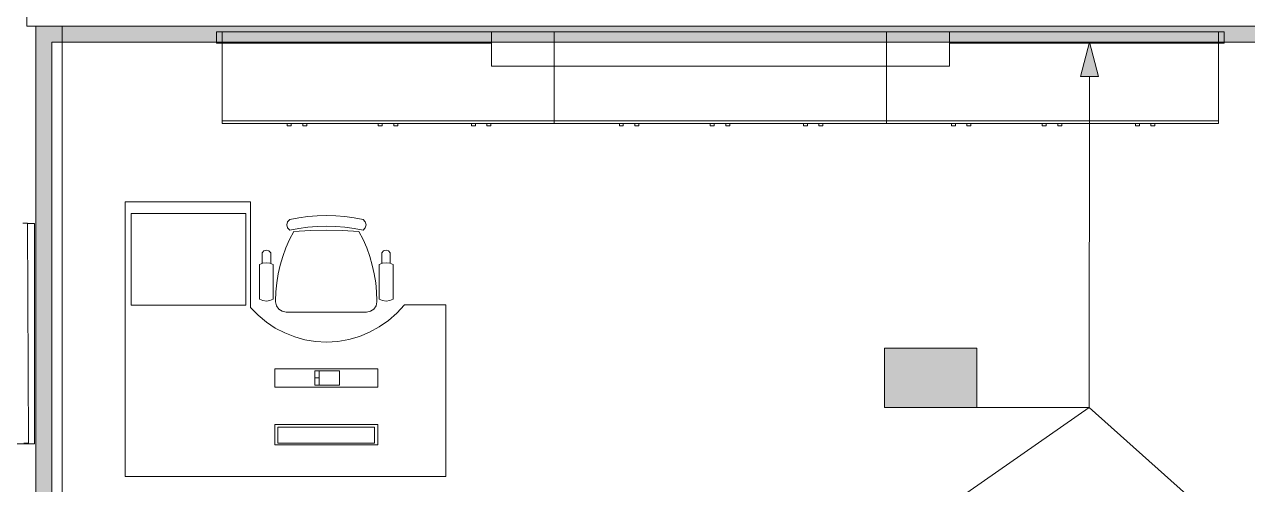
# Model space of a CAD drawing. Header units: millimetres. Extents: x 0 to 1189, y 0 to 841.
# Drawn here: x 240.7 to 294.1, y 434.2 to 454.3 of the extents above; entities that cross this region are included whole.
import ezdxf

# ---------------------------------------------------------------- set-up
doc = ezdxf.new("R2010")
doc.units = ezdxf.units.MM

msp = doc.modelspace()

# ---------------------------------------------------------------- hatches: boundary and pattern name
at = {"true_color": 0xf1d696}
h = msp.add_hatch(color=41, dxfattribs=at)
h.dxf.hatch_style = 2
h.paths.add_polyline_path([(241.90737, 454.203465), (241.90737, 453.503464), (241.207369, 454.203465)])
h = msp.add_hatch(color=41, dxfattribs=at)
h.dxf.hatch_style = 2
h.paths.add_polyline_path([(241.90737, 453.503464), (241.207369, 453.503464), (241.207369, 454.203465)])
h = msp.add_hatch(color=41, dxfattribs=at)
h.dxf.hatch_style = 2
h.paths.add_polyline_path([(241.90737, 453.503464), (241.90737, 454.203465), (298.876457, 454.203465), (298.876457, 453.503464)])
h = msp.add_hatch(color=41, dxfattribs=at)
h.dxf.hatch_style = 2
h.paths.add_polyline_path([(241.90737, 376.007345), (241.207369, 376.007345), (241.207369, 453.503464), (241.90737, 453.503464)])
at = {"true_color": 0x999999}
h = msp.add_hatch(color=253, dxfattribs=at)
h.dxf.hatch_style = 2
h.paths.add_polyline_path([(249.106381, 453.953464), (261.106399, 453.953464), (261.106399, 453.453463), (249.106381, 453.453463)])
h = msp.add_hatch(color=253, dxfattribs=at)
h.dxf.hatch_style = 2
h.paths.add_polyline_path([(281.106429, 453.953464), (293.106448, 453.953464), (293.106448, 453.453463), (281.106429, 453.453463)])
at = {"true_color": 0x0077b0}
h = msp.add_hatch(color=144, dxfattribs=at)
h.dxf.hatch_style = 2
h.paths.add_polyline_path([(287.228439, 453.503464), (287.626439, 452.010461), (286.826438, 452.010461)])
at = {"true_color": 0xffffff}
h = msp.add_hatch(color=7, dxfattribs=at)
h.dxf.hatch_style = 2
h.paths.add_polyline_path([(278.270425, 440.128443), (282.311431, 440.128443), (282.311431, 437.540439), (278.270425, 437.540439)])
h = msp.add_hatch(color=7, dxfattribs=at)
h.dxf.hatch_style = 2
h.paths.add_polyline_path([(278.270425, 440.128443), (282.311431, 440.128443), (282.311431, 437.540439), (278.270425, 437.540439)])
h = msp.add_hatch(color=7, dxfattribs=at)
h.dxf.hatch_style = 2
h.paths.add_polyline_path([(278.270425, 440.128443), (282.311431, 440.128443), (282.311431, 437.540439), (278.270425, 437.540439)])
at = {"true_color": 0x0077b0}
h = msp.add_hatch(color=144, dxfattribs=at)
h.paths.add_polyline_path([(279.481475, 438.732096), (279.481475, 439.539075), (279.451985, 439.695758), (279.362963, 439.82681), (279.234324, 439.913213), (279.077985, 439.942565), (278.921509, 439.913213), (278.790251, 439.82681), (278.702814, 439.695758), (278.674496, 439.539075), (278.674496, 438.732096), (278.702814, 438.575758), (278.790251, 438.447118), (278.921509, 438.358096), (279.077985, 438.328606), (279.234324, 438.358096), (279.362963, 438.447118), (279.451985, 438.575758)])
h.paths.add_polyline_path([(279.682117, 438.732096), (279.670964, 438.61144), (279.637538, 438.499414), (279.581891, 438.39638), (279.504075, 438.302699), (279.412306, 438.2254), (279.310253, 438.17089), (279.198589, 438.138601), (279.077985, 438.127964), (278.956253, 438.138601), (278.844545, 438.17089), (278.742347, 438.2254), (278.64914, 438.302699), (278.57141, 438.39638), (278.515952, 438.499414), (278.482716, 438.61144), (278.471648, 438.732096), (278.471648, 439.539075), (278.482716, 439.660808), (278.515952, 439.772515), (278.57141, 439.874714), (278.64914, 439.967921), (278.742347, 440.045737), (278.844545, 440.101384), (278.956253, 440.13481), (279.077985, 440.145963), (279.198641, 440.134853), (279.310667, 440.101728), (279.413701, 440.046899), (279.507382, 439.970677), (279.583286, 439.877039), (279.637951, 439.773893), (279.671015, 439.661238), (279.682117, 439.539075)])
h = msp.add_hatch(color=144, dxfattribs=at)
h.paths.add_polyline_path([(279.481475, 438.732096), (279.481475, 439.539075), (279.451985, 439.695758), (279.362963, 439.82681), (279.234324, 439.913213), (279.077985, 439.942565), (278.921509, 439.913213), (278.790251, 439.82681), (278.702814, 439.695758), (278.674496, 439.539075), (278.674496, 438.732096), (278.702814, 438.575758), (278.790251, 438.447118), (278.921509, 438.358096), (279.077985, 438.328606), (279.234324, 438.358096), (279.362963, 438.447118), (279.451985, 438.575758)])
h.paths.add_polyline_path([(279.682117, 438.732096), (279.670964, 438.61144), (279.637538, 438.499414), (279.581891, 438.39638), (279.504075, 438.302699), (279.412306, 438.2254), (279.310253, 438.17089), (279.198589, 438.138601), (279.077985, 438.127964), (278.956253, 438.138601), (278.844545, 438.17089), (278.742347, 438.2254), (278.64914, 438.302699), (278.57141, 438.39638), (278.515952, 438.499414), (278.482716, 438.61144), (278.471648, 438.732096), (278.471648, 439.539075), (278.482716, 439.660808), (278.515952, 439.772515), (278.57141, 439.874714), (278.64914, 439.967921), (278.742347, 440.045737), (278.844545, 440.101384), (278.956253, 440.13481), (279.077985, 440.145963), (279.198641, 440.134853), (279.310667, 440.101728), (279.413701, 440.046899), (279.507382, 439.970677), (279.583286, 439.877039), (279.637951, 439.773893), (279.671015, 439.661238), (279.682117, 439.539075)])
h = msp.add_hatch(color=144, dxfattribs=at)
h.paths.add_polyline_path([(279.481475, 438.732096), (279.481475, 439.539075), (279.451985, 439.695758), (279.362963, 439.82681), (279.234324, 439.913213), (279.077985, 439.942565), (278.921509, 439.913213), (278.790251, 439.82681), (278.702814, 439.695758), (278.674496, 439.539075), (278.674496, 438.732096), (278.702814, 438.575758), (278.790251, 438.447118), (278.921509, 438.358096), (279.077985, 438.328606), (279.234324, 438.358096), (279.362963, 438.447118), (279.451985, 438.575758)])
h.paths.add_polyline_path([(279.682117, 438.732096), (279.670964, 438.61144), (279.637538, 438.499414), (279.581891, 438.39638), (279.504075, 438.302699), (279.412306, 438.2254), (279.310253, 438.17089), (279.198589, 438.138601), (279.077985, 438.127964), (278.956253, 438.138601), (278.844545, 438.17089), (278.742347, 438.2254), (278.64914, 438.302699), (278.57141, 438.39638), (278.515952, 438.499414), (278.482716, 438.61144), (278.471648, 438.732096), (278.471648, 439.539075), (278.482716, 439.660808), (278.515952, 439.772515), (278.57141, 439.874714), (278.64914, 439.967921), (278.742347, 440.045737), (278.844545, 440.101384), (278.956253, 440.13481), (279.077985, 440.145963), (279.198641, 440.134853), (279.310667, 440.101728), (279.413701, 440.046899), (279.507382, 439.970677), (279.583286, 439.877039), (279.637951, 439.773893), (279.671015, 439.661238), (279.682117, 439.539075)])
h = msp.add_hatch(color=144, dxfattribs=at)
h.dxf.hatch_style = 2
h.paths.add_polyline_path([(281.904594, 439.801454), (281.673084, 439.569943), (281.602529, 439.539075), (281.526392, 439.564362), (281.501105, 439.640499), (281.529217, 439.711054), (281.924438, 440.106276), (281.965228, 440.135628), (282.006018, 440.145963), (282.082155, 440.120401), (282.107442, 440.043988), (282.107442, 438.226632), (282.082155, 438.151873), (282.006018, 438.127964), (281.929881, 438.151873), (281.904594, 438.226632)])
h = msp.add_hatch(color=144, dxfattribs=at)
h.dxf.hatch_style = 2
h.paths.add_polyline_path([(281.904594, 439.801454), (281.673084, 439.569943), (281.602529, 439.539075), (281.526392, 439.564362), (281.501105, 439.640499), (281.529217, 439.711054), (281.924438, 440.106276), (281.965228, 440.135628), (282.006018, 440.145963), (282.082155, 440.120401), (282.107442, 440.043988), (282.107442, 438.226632), (282.082155, 438.151873), (282.006018, 438.127964), (281.929881, 438.151873), (281.904594, 438.226632)])
h = msp.add_hatch(color=144, dxfattribs=at)
h.dxf.hatch_style = 2
h.paths.add_polyline_path([(281.904594, 439.801454), (281.673084, 439.569943), (281.602529, 439.539075), (281.526392, 439.564362), (281.501105, 439.640499), (281.529217, 439.711054), (281.924438, 440.106276), (281.965228, 440.135628), (282.006018, 440.145963), (282.082155, 440.120401), (282.107442, 440.043988), (282.107442, 438.226632), (282.082155, 438.151873), (282.006018, 438.127964), (281.929881, 438.151873), (281.904594, 438.226632)])
h = msp.add_hatch(color=144, dxfattribs=at)
h.dxf.hatch_style = 2
h.paths.add_polyline_path([(280.995015, 438.630121), (280.188036, 438.630121), (280.111899, 438.655684), (280.086612, 438.732096), (280.111899, 438.808233), (280.188036, 438.83352), (280.995015, 438.83352), (281.071152, 438.808233), (281.096439, 438.732096), (281.071152, 438.655684)])
h = msp.add_hatch(color=144, dxfattribs=at)
h.dxf.hatch_style = 2
h.paths.add_polyline_path([(280.995015, 438.630121), (280.188036, 438.630121), (280.111899, 438.655684), (280.086612, 438.732096), (280.111899, 438.808233), (280.188036, 438.83352), (280.995015, 438.83352), (281.071152, 438.808233), (281.096439, 438.732096), (281.071152, 438.655684)])
h = msp.add_hatch(color=144, dxfattribs=at)
h.dxf.hatch_style = 2
h.paths.add_polyline_path([(280.995015, 438.630121), (280.188036, 438.630121), (280.111899, 438.655684), (280.086612, 438.732096), (280.111899, 438.808233), (280.188036, 438.83352), (280.995015, 438.83352), (281.071152, 438.808233), (281.096439, 438.732096), (281.071152, 438.655684)])

# ---------------------------------------------------------------- linework, layer by layer
at = {"color": 7, "lineweight": 0}
for points in [[(240.826368, 455.703467), (240.826368, 454.203465)], [(240.826368, 454.203465), (299.576458, 454.203465)], [(241.207369, 454.203465), (241.90737, 454.203465)], [(241.207369, 454.203465), (241.207369, 375.307344)], [(298.876457, 454.203465), (241.90737, 454.203465)], [(242.35937, 375.307344), (242.35937, 454.203465)], [(241.90737, 376.007345), (241.90737, 453.503464)], [(241.90737, 453.503464), (298.876457, 453.503464)], [(240.846368, 445.601451), (240.646368, 445.600451)], [(240.895368, 435.988437), (240.846368, 445.601451)], [(240.846368, 445.580451), (241.159368, 445.580451)], [(241.159368, 445.580451), (241.159368, 435.954437)], [(241.159368, 435.954437), (237.395363, 435.954437)], [(240.695368, 435.987437), (240.895368, 435.988437)], [(240.895368, 435.988437), (240.895368, 435.954437)]]:
    msp.add_lwpolyline(points, dxfattribs=at)
at = {"color": 253, "lineweight": 0, "true_color": 0x999999}
for points in [[(249.106381, 453.953464), (249.106381, 453.453463)], [(261.106399, 453.953464), (249.106381, 453.953464)], [(249.106381, 453.453463), (261.106399, 453.453463)], [(249.356381, 453.953464), (249.356381, 449.953458)], [(263.856403, 453.953464), (249.356381, 453.953464)], [(281.106429, 453.953464), (261.106399, 453.953464)], [(261.106399, 453.953464), (261.106399, 452.453462)], [(261.106399, 453.453463), (261.106399, 453.953464)], [(263.856403, 453.953464), (263.856403, 449.953458)], [(278.356425, 453.953464), (263.856403, 453.953464)], [(263.856403, 449.953458), (263.856403, 453.953464)], [(278.356425, 449.953458), (278.356425, 453.953464)], [(278.356425, 453.953464), (278.356425, 449.953458)], [(292.856447, 453.953464), (278.356425, 453.953464)], [(281.106429, 452.453462), (281.106429, 453.953464)], [(281.106429, 453.953464), (281.106429, 453.453463)], [(293.106448, 453.953464), (281.106429, 453.953464)], [(281.106429, 453.453463), (293.106448, 453.453463)], [(292.856447, 449.953458), (292.856447, 453.953464)], [(293.106448, 453.453463), (293.106448, 453.953464)], [(261.106399, 452.453462), (281.106429, 452.453462)], [(249.356381, 450.073458), (263.856403, 450.073458)], [(249.356381, 449.953458), (263.856403, 449.953458)], [(252.369386, 449.953458), (252.195385, 449.953458)], [(252.195385, 449.953458), (252.195385, 449.850458)], [(252.195385, 449.850458), (252.369386, 449.850458)], [(252.369386, 449.850458), (252.369386, 449.953458)], [(253.046387, 449.953458), (252.872386, 449.953458)], [(252.872386, 449.953458), (252.872386, 449.850458)], [(252.872386, 449.850458), (253.046387, 449.850458)], [(253.046387, 449.850458), (253.046387, 449.953458)], [(256.338392, 449.953458), (256.164391, 449.953458)], [(256.164391, 449.953458), (256.164391, 449.850458)], [(256.164391, 449.850458), (256.338392, 449.850458)], [(256.338392, 449.850458), (256.338392, 449.953458)], [(257.015393, 449.953458), (256.841392, 449.953458)], [(256.841392, 449.953458), (256.841392, 449.850458)], [(256.841392, 449.850458), (257.015393, 449.850458)], [(257.015393, 449.850458), (257.015393, 449.953458)], [(260.408398, 449.953458), (260.235398, 449.953458)], [(260.235398, 449.953458), (260.235398, 449.850458)], [(260.235398, 449.850458), (260.408398, 449.850458)], [(260.408398, 449.850458), (260.408398, 449.953458)], [(261.085399, 449.953458), (260.911399, 449.953458)], [(260.911399, 449.953458), (260.911399, 449.850458)], [(260.911399, 449.850458), (261.085399, 449.850458)], [(261.085399, 449.850458), (261.085399, 449.953458)], [(263.856403, 450.073458), (278.356425, 450.073458)], [(263.856403, 449.953458), (278.356425, 449.953458)], [(266.869408, 449.953458), (266.695407, 449.953458)], [(266.695407, 449.953458), (266.695407, 449.850458)], [(266.695407, 449.850458), (266.869408, 449.850458)], [(266.869408, 449.850458), (266.869408, 449.953458)], [(267.546409, 449.953458), (267.372408, 449.953458)], [(267.372408, 449.953458), (267.372408, 449.850458)], [(267.372408, 449.850458), (267.546409, 449.850458)], [(267.546409, 449.850458), (267.546409, 449.953458)], [(270.838414, 449.953458), (270.664414, 449.953458)], [(270.664414, 449.953458), (270.664414, 449.850458)], [(270.664414, 449.850458), (270.838414, 449.850458)], [(270.838414, 449.850458), (270.838414, 449.953458)], [(271.515415, 449.953458), (271.341415, 449.953458)], [(271.341415, 449.953458), (271.341415, 449.850458)], [(271.341415, 449.850458), (271.515415, 449.850458)], [(271.515415, 449.850458), (271.515415, 449.953458)], [(274.90842, 449.953458), (274.73542, 449.953458)], [(274.73542, 449.953458), (274.73542, 449.850458)], [(274.73542, 449.850458), (274.90842, 449.850458)], [(274.90842, 449.850458), (274.90842, 449.953458)], [(275.585421, 449.953458), (275.411421, 449.953458)], [(275.411421, 449.953458), (275.411421, 449.850458)], [(275.411421, 449.850458), (275.585421, 449.850458)], [(275.585421, 449.850458), (275.585421, 449.953458)], [(278.356425, 450.073458), (292.856447, 450.073458)], [(278.356425, 449.953458), (292.856447, 449.953458)], [(281.36943, 449.953458), (281.19543, 449.953458)], [(281.19543, 449.953458), (281.19543, 449.850458)], [(281.19543, 449.850458), (281.36943, 449.850458)], [(281.36943, 449.850458), (281.36943, 449.953458)], [(282.046431, 449.953458), (281.872431, 449.953458)], [(281.872431, 449.953458), (281.872431, 449.850458)], [(281.872431, 449.850458), (282.046431, 449.850458)], [(282.046431, 449.850458), (282.046431, 449.953458)], [(285.338436, 449.953458), (285.164436, 449.953458)], [(285.164436, 449.953458), (285.164436, 449.850458)], [(285.164436, 449.850458), (285.338436, 449.850458)], [(285.338436, 449.850458), (285.338436, 449.953458)], [(286.015437, 449.953458), (285.841437, 449.953458)], [(285.841437, 449.953458), (285.841437, 449.850458)], [(285.841437, 449.850458), (286.015437, 449.850458)], [(286.015437, 449.850458), (286.015437, 449.953458)], [(289.408442, 449.953458), (289.235442, 449.953458)], [(289.235442, 449.953458), (289.235442, 449.850458)], [(289.235442, 449.850458), (289.408442, 449.850458)], [(289.408442, 449.850458), (289.408442, 449.953458)], [(290.085443, 449.953458), (289.911443, 449.953458)], [(289.911443, 449.953458), (289.911443, 449.850458)], [(289.911443, 449.850458), (290.085443, 449.850458)], [(290.085443, 449.850458), (290.085443, 449.953458)], [(245.115374, 434.527435), (245.115374, 446.527453)], [(245.115374, 446.527453), (250.594383, 446.527453)], [(250.594383, 441.917446), (250.594383, 446.527453)], [(245.379375, 446.014452), (250.379383, 446.014452)], [(245.379375, 442.014446), (245.379375, 446.014452)], [(250.379383, 446.014452), (250.379383, 442.014446)], [(252.300385, 445.290451), (252.21001, 445.391076), (252.177385, 445.522451), (252.21001, 445.653952), (252.300385, 445.755452)], [(252.300385, 445.755452), (252.697558, 445.831577), (253.098012, 445.885952), (253.500903, 445.918577), (253.905388, 445.929452), (254.309873, 445.918577), (254.712764, 445.885952), (255.113218, 445.831577), (255.51039, 445.755452)], [(252.300385, 445.290451), (252.697558, 445.366576), (253.098012, 445.420951), (253.500903, 445.453576), (253.905388, 445.464451), (254.309873, 445.453576), (254.712764, 445.420951), (255.113218, 445.366576), (255.51039, 445.290451)], [(255.51039, 445.755452), (255.600766, 445.653952), (255.633391, 445.522451), (255.600766, 445.391076), (255.51039, 445.290451)], [(251.687385, 442.182446), (251.687385, 442.196446), (251.70008, 442.593707), (251.737947, 442.988213), (251.800658, 443.378805), (251.887885, 443.764324), (251.999299, 444.143607), (252.134573, 444.515497), (252.293378, 444.878831), (252.475386, 445.232451)], [(252.475386, 445.232451), (253.190012, 445.276076), (253.905388, 445.290451), (254.613264, 445.276201), (255.32039, 445.233451)], [(255.32039, 445.233451), (255.502685, 444.879829), (255.661625, 444.516481), (255.796916, 444.144555), (255.908266, 443.765199), (255.995381, 443.379561), (256.057969, 442.988791), (256.095737, 442.594037), (256.108391, 442.196446), (256.108391, 442.182446)], [(251.102384, 444.298449), (251.177134, 444.38445), (251.286384, 444.41645), (251.395134, 444.384575), (251.469384, 444.299449)], [(256.326392, 444.299449), (256.401142, 444.38545), (256.510392, 444.41745), (256.619642, 444.38545), (256.694392, 444.299449)], [(250.982383, 443.785449), (251.127259, 443.848074), (251.283384, 443.869449), (251.439509, 443.848074), (251.584384, 443.785449)], [(251.102384, 444.299449), (251.102384, 443.843449)], [(251.469384, 444.299449), (251.469384, 443.842449)], [(256.212391, 443.785449), (256.357267, 443.848074), (256.513392, 443.869449), (256.669517, 443.848074), (256.814392, 443.785449)], [(256.326392, 444.299449), (256.326392, 443.842449)], [(256.694392, 444.299449), (256.694392, 443.843449)], [(250.982383, 443.785449), (250.982383, 442.274446)], [(251.584384, 443.785449), (251.584384, 442.274446)], [(256.212391, 443.785449), (256.212391, 442.274446)], [(256.814392, 443.785449), (256.814392, 442.274446)], [(251.584384, 442.274446), (251.439509, 442.211821), (251.283384, 442.190446), (251.127259, 442.211821), (250.982383, 442.274446)], [(256.814392, 442.274446), (256.669517, 442.211821), (256.513392, 442.190446), (256.357267, 442.211821), (256.212391, 442.274446)], [(250.379383, 442.014446), (245.379375, 442.014446)], [(257.306393, 442.027446), (256.976135, 441.6621), (256.61058, 441.339117), (256.213805, 441.060454), (255.789891, 440.828069), (255.342914, 440.643919), (254.876952, 440.509959), (254.396084, 440.428149), (253.904388, 440.400444), (253.431288, 440.426129), (252.967715, 440.502053), (252.517384, 440.626516), (252.08401, 440.797819), (251.671308, 441.014263), (251.282993, 441.274148), (250.92278, 441.575775), (250.594383, 441.917446)], [(252.147385, 441.711446), (251.964557, 441.747086), (251.82026, 441.844321), (251.723025, 441.988618), (251.687385, 442.165446), (251.687385, 442.182446)], [(252.147385, 441.711446), (255.649391, 441.711446)], [(256.108391, 442.182446), (256.109391, 442.165446), (256.07361, 441.988618), (255.976141, 441.844321), (255.831797, 441.747086), (255.655391, 441.711446)], [(259.115396, 442.027446), (257.306393, 442.027446)], [(259.115396, 434.527435), (259.115396, 442.027446)], [(259.115396, 434.527435), (259.115396, 442.027446)], [(256.143391, 439.228442), (251.653384, 439.228442)], [(251.653384, 439.228442), (251.653384, 438.433441)], [(253.391387, 438.515441), (253.391387, 439.149442)], [(253.391387, 439.149442), (254.473389, 439.149442)], [(253.592387, 439.149442), (253.592387, 438.515441)], [(254.473389, 439.149442), (254.473389, 438.515441)], [(256.143391, 438.433441), (256.143391, 439.228442)], [(253.592387, 438.832441), (253.391387, 438.832441)], [(254.473389, 438.515441), (253.391387, 438.515441)], [(251.653384, 438.433441), (256.143391, 438.433441)], [(256.143391, 436.793438), (251.653384, 436.793438)], [(251.653384, 436.793438), (251.653384, 435.907437)], [(256.006391, 436.687438), (251.782385, 436.687438)], [(251.782385, 436.687438), (251.782385, 435.988437)], [(256.006391, 435.988437), (256.006391, 436.687438)], [(256.143391, 435.907437), (256.143391, 436.793438)], [(251.653384, 435.907437), (256.143391, 435.907437)], [(251.782385, 435.988437), (256.006391, 435.988437)], [(259.115396, 434.527435), (245.115374, 434.527435)], [(245.115374, 434.527435), (259.115396, 434.527435)]]:
    msp.add_lwpolyline(points, dxfattribs=at)
at = {"color": 144, "lineweight": 0, "true_color": 0x0077b0}
for points in [[(287.228439, 453.503464), (286.826438, 452.010461)], [(287.228439, 453.503464), (287.626439, 452.010461)], [(287.626439, 452.010461), (286.826438, 452.010461)], [(287.226439, 452.010461), (287.216439, 437.540439)], [(278.270425, 440.128443), (282.311431, 440.128443)], [(278.270425, 437.540439), (278.270425, 440.128443)], [(278.270425, 440.128443), (282.311431, 440.128443)], [(278.270425, 437.540439), (278.270425, 440.128443)], [(278.270425, 440.128443), (282.311431, 440.128443)], [(278.270425, 437.540439), (278.270425, 440.128443)], [(282.311431, 440.128443), (282.311431, 437.540439)], [(282.311431, 440.128443), (282.311431, 437.540439)], [(282.311431, 440.128443), (282.311431, 437.540439)], [(243.131371, 406.774392), (287.216439, 437.540439)], [(282.311431, 437.540439), (278.270425, 437.540439)], [(282.311431, 437.540439), (278.270425, 437.540439)], [(282.311431, 437.540439), (278.270425, 437.540439)], [(287.216439, 437.540439), (282.311431, 437.540439)], [(287.216439, 437.540439), (282.311431, 437.540439)], [(287.216439, 437.540439), (282.311431, 437.540439)], [(297.763455, 428.107425), (287.216439, 437.540439)]]:
    msp.add_lwpolyline(points, dxfattribs=at)

doc.saveas('drawing.dxf')
